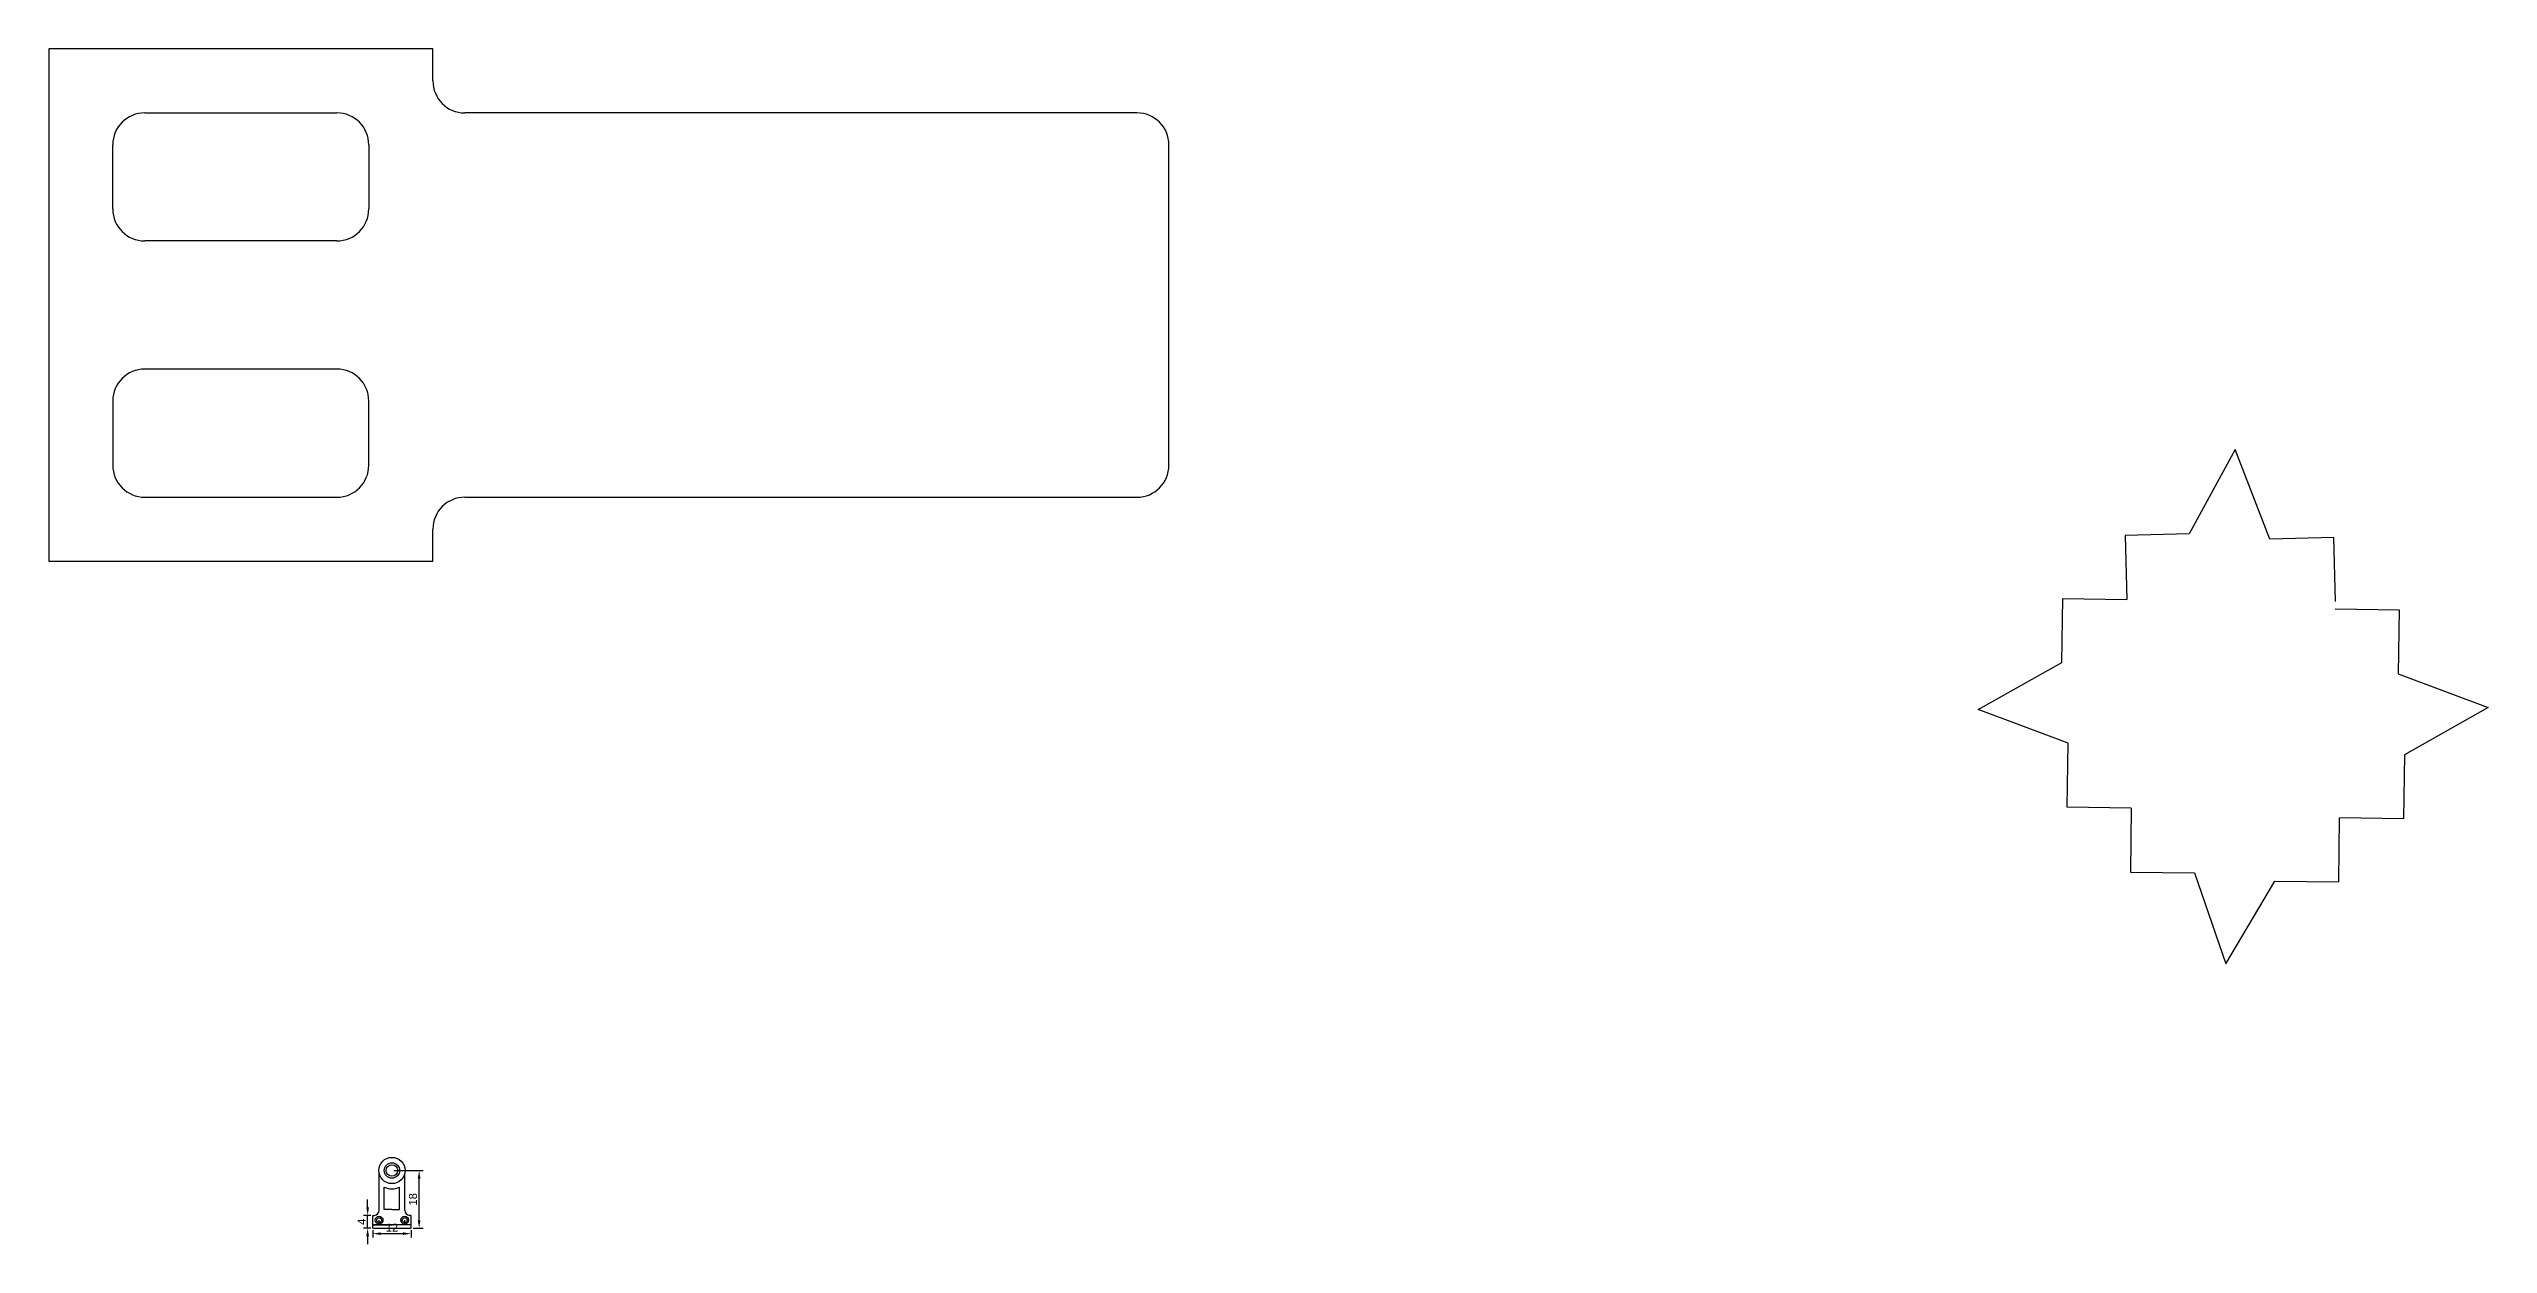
# Model space of a CAD drawing. Header units: millimetres. Extents: x 2298 to 4016, y 1844 to 4327.
# Drawn here: x 2298 to 3060, y 1844 to 2218 of the extents above; entities that cross this region are included whole.
import ezdxf

# ---------------------------------------------------------------- set-up
doc = ezdxf.new("R2010")
doc.units = ezdxf.units.MM
doc.styles.get("Standard").update_dxf_attribs({"font": 'arial.ttf'})
doc.dimstyles.new('ISO-25', dxfattribs={"dimtxt": 2.5, "dimasz": 2.5, "dimexe": 1.25, "dimexo": 0.625, "dimtad": 1, "dimtxsty": 'Standard', "dimcen": 2.5, "dimadec": 0, "dimazin": 0, "dimtfac": 1, "dimtmove": 0, "dimatfit": 3, "dimfxl": 1, "dimarcsym": 0})

# ---------------------------------------------------------------- blocks, each defined once
blk = doc.blocks.new('*D2')
at = {"color": 0, "lineweight": -2, "transparency": 16777216}
for p, q in [((2405.89, 1867.31), (2415, 1867.31)), ((2413.75, 1851.81), (2413.75, 1864.81)), ((2411.89, 1849.31), (2415, 1849.31))]:
    blk.add_line(p, q, dxfattribs=at)
at = {"color": 0, "transparency": 16777216}
for points in [[(2413.33, 1864.81), (2414.17, 1864.81), (2413.75, 1867.31)], [(2413.33, 1851.81), (2414.17, 1851.81), (2413.75, 1849.31)]]:
    blk.add_solid(points, dxfattribs=at)
at = {"layer": 'Defpoints', "color": 0, "transparency": 16777216}
for p in [(2405.26, 1867.31), (2413.75, 1867.31), (2411.26, 1849.31)]:
    blk.add_point(p, dxfattribs=at)
at = {"color": 0, "transparency": 16777216, "insert": (2411.85, 1858.31), "char_height": 2.5, "attachment_point": 5, "rotation": 90}
blk.add_mtext('18', dxfattribs=at)
blk = doc.blocks.new('*D3')
at = {"color": 0, "lineweight": -2, "transparency": 16777216}
for p, q in [((2399.26, 1848.69), (2399.26, 1846.35)), ((2401.76, 1847.6), (2408.76, 1847.6)), ((2411.26, 1848.69), (2411.26, 1846.35))]:
    blk.add_line(p, q, dxfattribs=at)
at = {"color": 0, "transparency": 16777216}
for points in [[(2401.76, 1848.02), (2401.76, 1847.18), (2399.26, 1847.6)], [(2408.76, 1848.02), (2408.76, 1847.18), (2411.26, 1847.6)]]:
    blk.add_solid(points, dxfattribs=at)
at = {"layer": 'Defpoints', "color": 0, "transparency": 16777216}
for p in [(2399.26, 1849.31), (2411.26, 1849.31), (2411.26, 1847.6)]:
    blk.add_point(p, dxfattribs=at)
at = {"color": 0, "transparency": 16777216, "insert": (2405.26, 1849.48), "char_height": 2.5, "attachment_point": 5}
blk.add_mtext('12', dxfattribs=at)
blk = doc.blocks.new('*D4')
at = {"color": 0, "lineweight": -2, "transparency": 16777216}
for p, q in [((2398.64, 1853.31), (2396.42, 1853.31)), ((2397.67, 1855.81), (2397.67, 1858.31)), ((2397.67, 1849.31), (2397.67, 1853.31)), ((2398.64, 1849.31), (2396.42, 1849.31)), ((2397.67, 1846.81), (2397.67, 1844.31))]:
    blk.add_line(p, q, dxfattribs=at)
at = {"color": 0, "transparency": 16777216}
for points in [[(2397.25, 1855.81), (2398.09, 1855.81), (2397.67, 1853.31)], [(2397.25, 1846.81), (2398.09, 1846.81), (2397.67, 1849.31)]]:
    blk.add_solid(points, dxfattribs=at)
at = {"layer": 'Defpoints', "color": 0, "transparency": 16777216}
for p in [(2397.67, 1853.31), (2399.26, 1853.31), (2399.26, 1849.31)]:
    blk.add_point(p, dxfattribs=at)
at = {"color": 0, "transparency": 16777216, "insert": (2395.8, 1851.31), "char_height": 2.5, "attachment_point": 5, "rotation": 90}
blk.add_mtext('4', dxfattribs=at)

msp = doc.modelspace()

# ---------------------------------------------------------------- linework, layer by layer
for p, q in [((2418.037, 2217.557), (2298.037, 2217.557)), ((2298.037, 2217.557), (2298.037, 2057.557)), ((2418.037, 2207.557), (2418.037, 2217.557)), ((2328.037, 2197.557), (2388.037, 2197.557)), ((2638.037, 2197.557), (2428.037, 2197.557)), ((2318.037, 2167.557), (2318.037, 2187.557)), ((2398.037, 2187.557), (2398.037, 2167.557)), ((2648.037, 2087.557), (2648.037, 2187.557)), ((2388.037, 2157.557), (2328.037, 2157.557)), ((2388.037, 2117.557), (2328.037, 2117.557)), ((2318.037, 2107.557), (2318.037, 2087.557)), ((2398.037, 2087.557), (2398.037, 2107.557)), ((2981.243, 2092.44), (2966.822, 2066.133)), ((2992.039, 2064.449), (2981.243, 2092.44)), ((2328.037, 2077.557), (2388.037, 2077.557)), ((2428.037, 2077.557), (2638.037, 2077.557)), ((2418.037, 2057.557), (2418.037, 2067.557)), ((2966.822, 2066.133), (2946.829, 2065.612)), ((2946.829, 2065.612), (2947.349, 2045.619)), ((3012.032, 2064.97), (2992.039, 2064.449)), ((3012.553, 2044.977), (3012.032, 2064.97)), ((2298.037, 2057.557), (2418.037, 2057.557)), ((2927.04, 2025.934), (2927.352, 2045.931)), ((2927.352, 2045.931), (2947.349, 2045.619)), ((3012.46, 2042.651), (3032.458, 2042.347)), ((3032.458, 2042.347), (3032.154, 2022.35)), ((2900.885, 2011.239), (2927.04, 2025.934)), ((3032.154, 2022.35), (3060.26, 2011.859)), ((2928.986, 2000.736), (2900.885, 2011.239)), ((3060.26, 2011.859), (3034.112, 1997.153)), ((2928.674, 1980.739), (2928.986, 2000.736)), ((3034.112, 1997.153), (3033.808, 1977.155)), ((2948.672, 1980.426), (2928.674, 1980.739)), ((2948.672, 1980.426), (2948.479, 1960.427)), ((3013.618, 1957.459), (3013.811, 1977.458)), ((3033.808, 1977.155), (3013.811, 1977.458)), ((2948.479, 1960.427), (2968.478, 1960.234)), ((2968.478, 1960.234), (2978.268, 1931.877)), ((2978.268, 1931.877), (2993.619, 1957.652)), ((2993.619, 1957.652), (3013.618, 1957.459)), ((2401.261, 1854.913), (2401.261, 1866.413)), ((2402.861, 1855.113), (2402.861, 1862.143)), ((2407.661, 1855.113), (2407.661, 1862.143)), ((2409.261, 1854.913), (2409.261, 1866.413)), ((2399.261, 1849.313), (2399.261, 1853.313)), ((2399.261, 1853.313), (2399.661, 1853.313)), ((2405.261, 1855.113), (2402.861, 1855.113)), ((2405.261, 1855.113), (2407.661, 1855.113)), ((2411.261, 1853.313), (2410.861, 1853.313)), ((2411.261, 1849.313), (2411.261, 1853.313)), ((2399.261, 1849.313), (2399.261, 1850.313)), ((2411.261, 1850.313), (2399.261, 1850.313)), ((2399.261, 1850.313), (2405.261, 1850.313)), ((2399.261, 1850.313), (2401.261, 1850.313)), ((2399.261, 1849.313), (2411.261, 1849.313)), ((2401.261, 1850.313), (2401.261, 1851.813)), ((2409.261, 1850.313), (2409.261, 1851.813)), ((2411.261, 1850.313), (2409.261, 1850.313)), ((2411.261, 1849.313), (2411.261, 1850.313))]:
    msp.add_line(p, q)
for centre, radius in [((2405.261, 1867.313), 4.1), ((2405.261, 1867.313), 2.4), ((2405.261, 1867.313), 1.8), ((2401.261, 1851.813), 1.2), ((2401.261, 1851.813), 0.76), ((2409.261, 1851.813), 1.2), ((2409.261, 1851.813), 0.76)]:
    msp.add_circle(centre, radius)
for centre, radius, start, end in [((2428.037, 2207.557), 10, 180, 270), ((2328.037, 2187.557), 10, 90, 180), ((2388.037, 2187.557), 10, 0, 90), ((2638.037, 2187.557), 10, 0, 90), ((2328.037, 2167.557), 10, 180, 270), ((2388.037, 2167.557), 10, 270, 0), ((2328.037, 2107.557), 10, 90, 180), ((2388.037, 2107.557), 10, 0, 90), ((2328.037, 2087.557), 10, 180, 270), ((2388.037, 2087.557), 10, 270, 0), ((2638.037, 2087.557), 10, 270, 0), ((2428.037, 2067.557), 10, 90, 180), ((2405.261, 1867.313), 5.7, 245.098938, 294.901062), ((2399.661, 1854.913), 1.6, 270, 0), ((2410.861, 1854.913), 1.6, 180, 270)]:
    msp.add_arc(centre, radius, start, end)

# ---------------------------------------------------------------- dimensions: what is measured, and where the dimension line sits
for base, p1, p2, picture, middle in [((2413.75, 1867.313), (2411.261, 1849.313), (2405.261, 1867.313), '*D2', (2411.848, 1858.313)), ((2397.671, 1853.313), (2399.261, 1849.313), (2399.261, 1853.313), '*D4', (2395.796, 1851.313))]:
    dim = msp.add_linear_dim(base=base, p1=p1, p2=p2, angle=90, dimstyle='ISO-25')
    dim.commit()
    dim.dimension.update_dxf_attribs({"geometry": picture, "text_midpoint": middle})
dim = msp.add_linear_dim(base=(2411.261, 1847.601), p1=(2399.261, 1849.313), p2=(2411.261, 1849.313), dimstyle='ISO-25')
dim.commit()
dim.dimension.update_dxf_attribs({"geometry": '*D3', "text_midpoint": (2405.261, 1849.481)})

doc.saveas('drawing.dxf')
